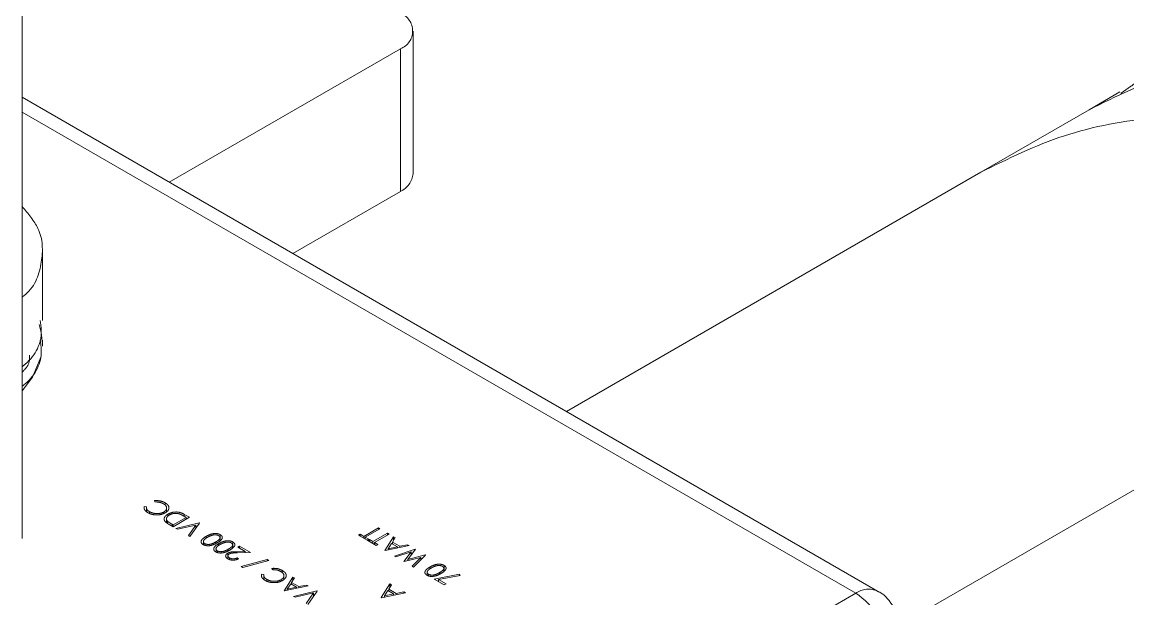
# Paper-space layout 'Blatt1' of a CAD drawing. Header units: millimetres. Extents: x 0 to 1189, y 0 to 841.
# Drawn here: x 923.49 to 928.56, y 253.76 to 256.4 of the extents above; entities that cross this region are included whole.
import ezdxf

# ---------------------------------------------------------------- set-up
doc = ezdxf.new("R2010")
doc.units = ezdxf.units.MM
doc.linetypes.add('PHANTOM', pattern=[12.7, 6.35, -1.27, 1.27, -1.27, 1.27, -1.27])

psp = doc.layouts.new('Blatt1')

# ---------------------------------------------------------------- linework, layer by layer
at = {"color": 7, "linetype": 'PHANTOM', "lineweight": 18}
for p, q in [((923.4948, 260.3881), (923.4948, 140.7649)), ((925.2858, 255.7089), (925.2858, 256.3622)), ((924.1691, 255.6696), (925.2273, 256.2805)), ((927.4132, 253.7968), (923.4948, 256.0588)), ((928.5232, 256.0832), (928.3818, 256.0016)), ((928.3818, 256.0016), (927.8868, 255.7158)), ((927.8868, 255.7158), (925.9879, 254.6196)), ((925.2273, 255.6273), (924.7348, 255.343)), ((923.5877, 255.036), (923.5877, 255.3564)), ((923.5877, 254.919), (923.5877, 254.9462)), ((924.0539, 254.1837), (924.0642, 254.1829)), ((924.0539, 254.1837), (924.0539, 254.1715)), ((924.0646, 254.1755), (924.0646, 254.161)), ((924.1026, 254.2051), (924.1012, 254.211)), ((924.1494, 254.2013), (924.1494, 254.1913)), ((924.1568, 254.1598), (924.1568, 254.1775)), ((924.079, 254.16), (924.079, 254.1519)), ((924.1438, 254.1525), (924.1438, 254.1592)), ((924.1561, 254.1298), (924.1561, 254.1102)), ((924.1608, 254.1066), (924.1608, 254.1174)), ((924.1629, 254.1404), (924.1629, 254.1492)), ((924.2608, 254.1348), (924.186, 254.0916)), ((924.2464, 254.1343), (924.1869, 254.0999)), ((924.2376, 254.1482), (924.2608, 254.1348)), ((924.2378, 254.1392), (924.2464, 254.1343)), ((924.2464, 254.1265), (924.2464, 254.1343)), ((924.186, 254.0916), (924.1708, 254.1003)), ((924.1869, 254.0999), (924.1817, 254.103)), ((924.1869, 254.0922), (924.1869, 254.0999)), ((924.1994, 254.0839), (924.3059, 254.1088)), ((924.2066, 254.0797), (924.1994, 254.0839)), ((924.2905, 254.0993), (924.2066, 254.0797)), ((924.2565, 254.0509), (924.2905, 254.0993)), ((924.3068, 254.1082), (924.2637, 254.0467)), ((924.2905, 254.0993), (924.2905, 254.085)), ((924.3068, 254.1082), (924.3059, 254.1088)), ((924.3059, 254.1069), (924.3059, 254.1088)), ((925.0594, 254.0475), (925.1266, 254.0863)), ((925.1333, 254.0824), (925.0661, 254.0436)), ((925.1016, 254.0232), (925.1688, 254.0619)), ((925.1266, 254.0863), (925.1333, 254.0824)), ((925.1266, 254.0863), (925.1266, 254.0785)), ((925.1688, 254.0619), (925.1755, 254.058)), ((925.1688, 254.0619), (925.1688, 254.0542)), ((924.2637, 254.0467), (924.2565, 254.0509)), ((924.3256, 254.0264), (924.3256, 254.009)), ((924.3315, 254.0066), (924.3315, 254.0142)), ((924.3376, 254.0473), (924.3376, 254.0387)), ((924.3951, 254.0141), (924.3951, 254.0055)), ((924.4008, 254.0268), (924.4008, 254.0387)), ((924.4027, 254.0551), (924.4027, 254.0281)), ((924.4603, 254.0219), (924.4603, 253.9949)), ((925.0354, 254.0525), (925.0431, 254.0569)), ((925.0748, 254.0298), (925.0354, 254.0525)), ((925.0431, 254.0569), (925.0594, 254.0475)), ((925.0431, 254.0569), (925.0431, 254.0481)), ((925.0594, 254.0475), (925.0594, 254.0387)), ((925.0661, 254.0436), (925.0825, 254.0342)), ((925.0661, 254.0436), (925.0661, 254.0348)), ((925.0825, 254.0342), (925.0748, 254.0298)), ((925.0777, 254.0281), (925.0853, 254.0326)), ((925.117, 254.0054), (925.0777, 254.0281)), ((925.0853, 254.0326), (925.1016, 254.0232)), ((925.0853, 254.0326), (925.0853, 254.0237)), ((925.1016, 254.0232), (925.1016, 254.0143)), ((925.1755, 254.058), (925.1084, 254.0193)), ((925.1084, 254.0193), (925.1247, 254.0099)), ((925.1084, 254.0193), (925.1084, 254.0104)), ((925.1563, 253.9827), (925.1966, 254.0459)), ((925.1715, 253.9908), (925.1869, 254.0149)), ((925.1869, 254.0149), (925.2136, 253.9995)), ((925.2039, 254.0416), (925.191, 254.0214)), ((925.191, 254.0214), (925.2249, 254.0018)), ((925.191, 254.0214), (925.191, 254.0125)), ((925.1966, 254.0459), (925.2039, 254.0416)), ((925.1966, 254.0459), (925.1966, 254.0302)), ((924.3832, 253.9931), (924.3832, 253.9757)), ((924.3891, 253.9734), (924.3891, 253.981)), ((924.4366, 253.9704), (924.4366, 253.9448)), ((924.4584, 253.9936), (924.4584, 254.0054)), ((924.4785, 253.9772), (924.5172, 253.9779)), ((924.5409, 253.9731), (924.481, 253.972)), ((924.4824, 253.998), (924.4901, 254.0024)), ((924.5172, 253.9779), (924.4824, 253.998)), ((924.4901, 254.0024), (924.5409, 253.9731)), ((924.4901, 254.0024), (924.4901, 253.9936)), ((924.5172, 253.9779), (924.5172, 253.9726)), ((925.1247, 254.0099), (925.117, 254.0054)), ((925.1563, 253.9827), (925.1573, 253.9822)), ((925.2676, 254.0049), (925.1573, 253.9822)), ((925.2136, 253.9995), (925.1715, 253.9908)), ((925.1715, 253.9851), (925.1715, 253.9908)), ((925.2005, 253.9572), (925.2955, 253.9888)), ((925.2766, 253.9762), (925.2073, 253.9533)), ((925.2136, 253.9938), (925.2136, 253.9995)), ((925.2249, 254.0018), (925.2603, 254.0091)), ((925.2249, 254.0018), (925.2249, 253.9961)), ((925.2434, 253.9324), (925.2766, 253.9762)), ((925.2603, 254.0091), (925.2676, 254.0049)), ((925.2603, 254.0091), (925.2603, 254.0034)), ((925.2964, 253.9882), (925.2617, 253.9422)), ((925.2617, 253.9422), (925.3417, 253.9621)), ((925.2766, 253.9619), (925.2766, 253.9762)), ((925.3427, 253.9615), (925.2878, 253.9068)), ((925.2964, 253.9882), (925.2955, 253.9888)), ((925.2955, 253.987), (925.2955, 253.9888)), ((925.3427, 253.9615), (925.3417, 253.9621)), ((925.3417, 253.9606), (925.3417, 253.9621)), ((924.4379, 253.9581), (924.4379, 253.944)), ((924.4449, 253.9488), (924.4449, 253.9413)), ((924.4795, 253.9487), (924.4863, 253.9448)), ((924.4795, 253.9487), (924.4795, 253.9423)), ((924.4987, 253.9088), (924.6173, 253.9412)), ((924.6244, 253.9371), (924.5058, 253.9047)), ((924.6173, 253.9412), (924.6244, 253.9371)), ((924.6173, 253.9412), (924.6173, 253.9351)), ((925.2073, 253.9533), (925.2005, 253.9572)), ((925.2434, 253.9324), (925.2444, 253.9319)), ((925.3211, 253.951), (925.2444, 253.9319)), ((925.2617, 253.9422), (925.2617, 253.9362)), ((925.2808, 253.9108), (925.3211, 253.951)), ((925.2878, 253.9068), (925.2808, 253.9108)), ((925.3211, 253.951), (925.3211, 253.94)), ((925.4278, 253.9146), (925.4278, 253.8877)), ((924.5058, 253.9047), (924.4987, 253.9088)), ((924.5911, 253.8736), (924.6015, 253.8728)), ((924.5911, 253.8736), (924.5911, 253.8614)), ((924.6019, 253.8653), (924.6019, 253.8509)), ((924.6399, 253.8949), (924.6385, 253.9009)), ((924.6867, 253.8911), (924.6867, 253.8811)), ((924.6941, 253.8496), (924.6941, 253.8674)), ((924.6945, 253.7981), (924.7348, 253.8612)), ((924.7348, 253.8612), (924.7421, 253.857)), ((924.7348, 253.8612), (924.7348, 253.8456)), ((925.3507, 253.8859), (925.3507, 253.8685)), ((925.3565, 253.8661), (925.3565, 253.8738)), ((925.3626, 253.9069), (925.3626, 253.8983)), ((925.3828, 253.852), (925.4988, 253.8736)), ((925.5015, 253.8684), (925.4018, 253.8499)), ((925.4259, 253.8863), (925.4259, 253.8982)), ((925.4988, 253.8736), (925.5015, 253.8684)), ((925.4988, 253.8736), (925.4988, 253.8679)), ((924.6162, 253.8499), (924.6162, 253.8418)), ((924.6811, 253.8423), (924.6811, 253.8491)), ((924.8058, 253.8202), (924.6954, 253.7975)), ((924.7096, 253.8062), (924.725, 253.8303)), ((924.7517, 253.8148), (924.7096, 253.8062)), ((924.725, 253.8303), (924.7517, 253.8148)), ((924.7421, 253.857), (924.7291, 253.8368)), ((924.7291, 253.8368), (924.7631, 253.8172)), ((924.7291, 253.8368), (924.7291, 253.8279)), ((924.7517, 253.8091), (924.7517, 253.8148)), ((924.7631, 253.8172), (924.7984, 253.8244)), ((924.7631, 253.8172), (924.7631, 253.8114)), ((924.7984, 253.8244), (924.8058, 253.8202)), ((924.7984, 253.8244), (924.7984, 253.8187)), ((925.1393, 253.7669), (925.1796, 253.83)), ((925.1869, 253.8258), (925.174, 253.8056)), ((925.1796, 253.83), (925.1869, 253.8258)), ((925.1796, 253.83), (925.1796, 253.8144)), ((925.4288, 253.8254), (925.3828, 253.852)), ((925.4018, 253.8499), (925.4365, 253.8299)), ((925.4018, 253.841), (925.4018, 253.8499)), ((925.4365, 253.8299), (925.4288, 253.8254)), ((924.6945, 253.7981), (924.6954, 253.7975)), ((924.7096, 253.8004), (924.7096, 253.8062)), ((924.7386, 253.7726), (924.8451, 253.7975)), ((924.7458, 253.7684), (924.7386, 253.7726)), ((924.8297, 253.7881), (924.7458, 253.7684)), ((924.7957, 253.7396), (924.8297, 253.7881)), ((924.846, 253.797), (924.8029, 253.7355)), ((924.8297, 253.7881), (924.8297, 253.7737)), ((924.846, 253.797), (924.8451, 253.7975)), ((924.8451, 253.7956), (924.8451, 253.7975)), ((925.1393, 253.7669), (925.1403, 253.7663)), ((925.2506, 253.789), (925.1403, 253.7663)), ((925.1545, 253.775), (925.1699, 253.7991)), ((925.1966, 253.7837), (925.1545, 253.775)), ((925.1545, 253.7692), (925.1545, 253.775)), ((925.1699, 253.7991), (925.1966, 253.7837)), ((925.174, 253.8056), (925.2079, 253.786)), ((925.174, 253.8056), (925.174, 253.7967)), ((925.1966, 253.7779), (925.1966, 253.7837)), ((925.2079, 253.786), (925.2433, 253.7933)), ((925.2079, 253.786), (925.2079, 253.7802)), ((925.2433, 253.7933), (925.2506, 253.789)), ((925.2433, 253.7933), (925.2433, 253.7875))]:
    psp.add_line(p, q, dxfattribs=at)
at = {"color": 8, "linetype": 'PHANTOM', "lineweight": 18}
for p, q in [((925.2273, 256.2805), (925.2273, 255.6273)), ((927.3132, 253.7869), (923.4948, 255.9912)), ((927.4972, 253.6312), (930.6366, 255.4435)), ((924.2376, 254.1482), (924.2376, 254.1393)), ((924.1817, 254.103), (924.1817, 254.0941)), ((924.3817, 254.0218), (924.3817, 254.0148)), ((924.4392, 253.9886), (924.4392, 253.9816)), ((924.4785, 253.9719), (924.4785, 253.9772)), ((925.4067, 253.8814), (925.4067, 253.8744)), ((924.7677, 252.3174), (927.3132, 253.7869))]:
    psp.add_line(p, q, dxfattribs=at)
at = {"color": 7, "linetype": 'PHANTOM', "lineweight": 18, "flags": 128}
for points in [[(923.5733, 255.0172), (923.5827, 254.9816), (923.5878, 254.9299)], [(923.5804, 254.8675), (923.5429, 254.7773), (923.4948, 254.7139)]]:
    psp.add_lwpolyline(points, dxfattribs=at)
at = {"color": 7, "linetype": 'PHANTOM', "lineweight": 18}
for centre, radius, start, end in [((925.1963, 256.3622), 0.0873, 290.7834, 69.2166), ((925.1857, 255.7189), 0.1006, 294.3747, 354.3052)]:
    psp.add_arc(centre, radius, start, end, dxfattribs=at)
at = {"color": 8, "linetype": 'PHANTOM', "lineweight": 18}
for centre, radius, start, end in [((927.3718, 253.7051), 0.1006, 65.7592, 125.6118), ((927.1476, 253.528), 0.3074, 2.6055, 57.3945)]:
    psp.add_arc(centre, radius, start, end, dxfattribs=at)
at = {"color": 7, "linetype": 'PHANTOM', "lineweight": 18}
for points, knots in [([(928.5274, 256.0765), (928.5463, 256.0902), (928.6921, 256.1959), (928.9562, 256.2735), (929.2957, 256.3353), (929.5815, 256.346), (929.8785, 256.323), (930.2569, 256.251), (930.7224, 256.1025), (931.0895, 255.9081), (931.273, 255.8109)], [0, 0, 0, 0, 0.028001, 0.215886, 0.321787, 0.427687, 0.533586, 0.639484, 0.819742, 1, 1, 1, 1]), ([(923.4948, 255.1431), (923.4996, 255.1468), (923.5571, 255.1924), (923.591, 255.3038), (923.5907, 255.4458), (923.5228, 255.5256), (923.4948, 255.5585)], [0, 0, 0, 0, 0.0321557, 0.390624, 0.7490017, 1, 1, 1, 1]), ([(923.4948, 254.8246), (923.4995, 254.8283), (923.5568, 254.8739), (923.5906, 254.9506), (923.5803, 255.0188), (923.5777, 255.0357)], [0, 0, 0, 0, 0.063085, 0.7688241, 1, 1, 1, 1]), ([(923.4948, 254.7348), (923.4996, 254.7385), (923.5568, 254.7841), (923.5906, 254.8609), (923.5803, 254.929), (923.5777, 254.9459)], [0, 0, 0, 0, 0.063311, 0.769067, 1, 1, 1, 1]), ([(923.5294, 254.8776), (923.5294, 254.8632), (923.5292, 254.8354), (923.506, 254.811), (923.4948, 254.7992)], [0, 0, 0, 0, 0.516736, 1, 1, 1, 1]), ([(924.0709, 254.1558), (924.066, 254.1593), (924.0572, 254.1654), (924.0526, 254.1756), (924.0535, 254.1814), (924.0539, 254.1837)], [0, 0, 0, 0, 0.431722, 0.772608, 1, 1, 1, 1]), ([(924.0642, 254.1829), (924.0642, 254.1798), (924.0641, 254.1734), (924.0704, 254.1655), (924.0765, 254.1616), (924.079, 254.16)], [0, 0, 0, 0, 0.373961, 0.749218, 1, 1, 1, 1]), ([(924.1012, 254.211), (924.1076, 254.2112), (924.1205, 254.2115), (924.1374, 254.2075), (924.1458, 254.2032), (924.1494, 254.2013)], [0, 0, 0, 0, 0.362108, 0.725288, 1, 1, 1, 1]), ([(924.1418, 254.1969), (924.1391, 254.1982), (924.1325, 254.2016), (924.1189, 254.205), (924.1082, 254.2051), (924.1026, 254.2051)], [0, 0, 0, 0, 0.252227, 0.615582, 1, 1, 1, 1]), ([(924.1438, 254.1592), (924.1473, 254.1616), (924.1541, 254.1663), (924.1576, 254.1752), (924.1561, 254.184), (924.1504, 254.1914), (924.1444, 254.1952), (924.1418, 254.1969)], [0, 0, 0, 0, 0.217507, 0.436855, 0.631217, 0.843748, 1, 1, 1, 1]), ([(924.1494, 254.2013), (924.1547, 254.1977), (924.1625, 254.1924), (924.1673, 254.1832), (924.1672, 254.1784), (924.1672, 254.1759)], [0, 0, 0, 0, 0.490762, 0.737687, 1, 1, 1, 1]), ([(924.1672, 254.1759), (924.1668, 254.174), (924.1656, 254.1686), (924.1597, 254.1612), (924.1528, 254.1569), (924.15, 254.1551)], [0, 0, 0, 0, 0.2516755, 0.6914246, 1, 1, 1, 1]), ([(924.15, 254.1551), (924.145, 254.1526), (924.1348, 254.1477), (924.1157, 254.1452), (924.0969, 254.1462), (924.0817, 254.1502), (924.0739, 254.1542), (924.0709, 254.1558)], [0, 0, 0, 0, 0.222, 0.445896, 0.644782, 0.858738, 1, 1, 1, 1]), ([(924.079, 254.16), (924.0841, 254.1577), (924.0936, 254.1532), (924.1115, 254.1511), (924.1273, 254.1525), (924.1379, 254.156), (924.1425, 254.1585), (924.1438, 254.1592)], [0, 0, 0, 0, 0.269671, 0.505723, 0.732994, 0.926425, 1, 1, 1, 1]), ([(924.1498, 254.1156), (924.1479, 254.1186), (924.1442, 254.1245), (924.1462, 254.1341), (924.1526, 254.1426), (924.1596, 254.147), (924.1629, 254.1492)], [0, 0, 0, 0, 0.255665, 0.512354, 0.764146, 1, 1, 1, 1]), ([(924.1708, 254.1003), (924.1689, 254.1015), (924.1649, 254.1038), (924.1573, 254.1087), (924.1528, 254.1128), (924.1498, 254.1156)], [0, 0, 0, 0, 0.2506127, 0.5012973, 1, 1, 1, 1]), ([(924.1608, 254.1174), (924.1589, 254.1199), (924.1553, 254.1248), (924.1562, 254.1328), (924.1612, 254.1399), (924.1668, 254.1435), (924.1696, 254.1453)], [0, 0, 0, 0, 0.259874, 0.521647, 0.763234, 1, 1, 1, 1]), ([(924.1817, 254.103), (924.1797, 254.1041), (924.1759, 254.1063), (924.1685, 254.1109), (924.1638, 254.1148), (924.1608, 254.1174)], [0, 0, 0, 0, 0.250492, 0.50101, 1, 1, 1, 1]), ([(924.1629, 254.1492), (924.1687, 254.152), (924.1788, 254.1569), (924.1961, 254.1594), (924.2109, 254.1588), (924.2251, 254.1549), (924.233, 254.1507), (924.2376, 254.1482)], [0, 0, 0, 0, 0.263921, 0.456832, 0.617523, 0.778664, 1, 1, 1, 1]), ([(924.1696, 254.1453), (924.1739, 254.1474), (924.1813, 254.1511), (924.1949, 254.1531), (924.206, 254.1527), (924.2121, 254.1511), (924.2145, 254.1505)], [0, 0, 0, 0, 0.338809, 0.589353, 0.840569, 1, 1, 1, 1]), ([(924.2145, 254.1505), (924.2167, 254.1497), (924.221, 254.1481), (924.2287, 254.1443), (924.2342, 254.1412), (924.2378, 254.1392)], [0, 0, 0, 0, 0.25123, 0.501801, 1, 1, 1, 1]), ([(924.324, 254.0097), (924.3217, 254.0113), (924.3169, 254.0147), (924.3142, 254.021), (924.3153, 254.0284), (924.3222, 254.0379), (924.3318, 254.0438), (924.3376, 254.0473)], [0, 0, 0, 0, 0.148383, 0.297475, 0.439475, 0.661295, 1, 1, 1, 1]), ([(924.3884, 254.018), (924.3814, 254.0141), (924.3713, 254.0085), (924.3542, 254.0045), (924.3416, 254.0041), (924.331, 254.0062), (924.3261, 254.0087), (924.324, 254.0097)], [0, 0, 0, 0, 0.388727, 0.561709, 0.735927, 0.891121, 1, 1, 1, 1]), ([(924.3315, 254.0142), (924.3298, 254.0154), (924.3265, 254.0179), (924.3247, 254.0226), (924.3258, 254.0283), (924.332, 254.0358), (924.3396, 254.0406), (924.3443, 254.0434)], [0, 0, 0, 0, 0.136775, 0.27392, 0.419191, 0.650603, 1, 1, 1, 1]), ([(924.3817, 254.0218), (924.3772, 254.0193), (924.3698, 254.0152), (924.3581, 254.0113), (924.3481, 254.0102), (924.3389, 254.011), (924.334, 254.0131), (924.3315, 254.0142)], [0, 0, 0, 0, 0.3191073, 0.5344806, 0.6867897, 0.8401551, 1, 1, 1, 1]), ([(924.3376, 254.0473), (924.3446, 254.0511), (924.3553, 254.0568), (924.3729, 254.0605), (924.3857, 254.0606), (924.3958, 254.0586), (924.4007, 254.0561), (924.4027, 254.0551)], [0, 0, 0, 0, 0.381575, 0.583823, 0.738057, 0.892586, 1, 1, 1, 1]), ([(924.3443, 254.0434), (924.3459, 254.0443), (924.3491, 254.0461), (924.3561, 254.0495), (924.362, 254.0514), (924.3659, 254.0526)], [0, 0, 0, 0, 0.250474, 0.501036, 1, 1, 1, 1]), ([(924.3659, 254.0526), (924.369, 254.0534), (924.3746, 254.0547), (924.3834, 254.0545), (924.3902, 254.0531), (924.3935, 254.0514), (924.3948, 254.0508)], [0, 0, 0, 0, 0.32026, 0.578432, 0.837009, 1, 1, 1, 1]), ([(924.3816, 253.9764), (924.3792, 253.9781), (924.3745, 253.9814), (924.3718, 253.9877), (924.3729, 253.9951), (924.3798, 254.0046), (924.3894, 254.0105), (924.3951, 254.0141)], [0, 0, 0, 0, 0.148383, 0.297475, 0.439475, 0.661295, 1, 1, 1, 1]), ([(924.3948, 254.0508), (924.3965, 254.0495), (924.3999, 254.047), (924.4017, 254.0422), (924.4006, 254.0367), (924.3943, 254.0294), (924.3866, 254.0247), (924.3817, 254.0218)], [0, 0, 0, 0, 0.1408218, 0.2821268, 0.4265174, 0.6359551, 1, 1, 1, 1]), ([(924.4027, 254.0551), (924.405, 254.0535), (924.4096, 254.0503), (924.4123, 254.0443), (924.4114, 254.0373), (924.4046, 254.0277), (924.3947, 254.0218), (924.3884, 254.018)], [0, 0, 0, 0, 0.143772, 0.288372, 0.425576, 0.631616, 1, 1, 1, 1]), ([(924.3951, 254.0141), (924.4021, 254.0178), (924.4129, 254.0236), (924.4304, 254.0273), (924.4433, 254.0274), (924.4533, 254.0253), (924.4583, 254.0229), (924.4603, 254.0219)], [0, 0, 0, 0, 0.381575, 0.583823, 0.738057, 0.892586, 1, 1, 1, 1]), ([(924.4018, 254.0102), (924.4035, 254.0111), (924.4067, 254.0129), (924.4136, 254.0162), (924.4195, 254.0181), (924.4235, 254.0194)], [0, 0, 0, 0, 0.250474, 0.501036, 1, 1, 1, 1]), ([(924.4235, 254.0194), (924.4266, 254.0201), (924.4322, 254.0214), (924.441, 254.0213), (924.4478, 254.0199), (924.4511, 254.0182), (924.4524, 254.0176)], [0, 0, 0, 0, 0.32026, 0.578432, 0.837009, 1, 1, 1, 1]), ([(924.4524, 254.0176), (924.4541, 254.0163), (924.4575, 254.0138), (924.4592, 254.009), (924.4582, 254.0034), (924.4519, 253.9961), (924.4442, 253.9915), (924.4392, 253.9886)], [0, 0, 0, 0, 0.140822, 0.282127, 0.426517, 0.635955, 1, 1, 1, 1]), ([(924.4603, 254.0219), (924.4626, 254.0203), (924.4671, 254.0171), (924.4698, 254.011), (924.469, 254.0041), (924.4621, 253.9945), (924.4523, 253.9886), (924.446, 253.9847)], [0, 0, 0, 0, 0.143772, 0.288372, 0.425576, 0.631616, 1, 1, 1, 1]), ([(924.446, 253.9847), (924.439, 253.9809), (924.4288, 253.9753), (924.4118, 253.9713), (924.3992, 253.9709), (924.3886, 253.973), (924.3836, 253.9754), (924.3816, 253.9764)], [0, 0, 0, 0, 0.3887268, 0.5617091, 0.7359269, 0.8911211, 1, 1, 1, 1]), ([(924.3891, 253.981), (924.3874, 253.9822), (924.3841, 253.9846), (924.3823, 253.9893), (924.3834, 253.9951), (924.3895, 254.0026), (924.3972, 254.0073), (924.4018, 254.0102)], [0, 0, 0, 0, 0.136775, 0.27392, 0.419191, 0.650603, 1, 1, 1, 1]), ([(924.4392, 253.9886), (924.4348, 253.9861), (924.4274, 253.982), (924.4157, 253.9781), (924.4057, 253.977), (924.3964, 253.9778), (924.3916, 253.9799), (924.3891, 253.981)], [0, 0, 0, 0, 0.319107, 0.534481, 0.68679, 0.840155, 1, 1, 1, 1]), ([(924.4369, 253.9445), (924.4339, 253.9466), (924.4287, 253.9502), (924.4267, 253.9568), (924.428, 253.9629), (924.4319, 253.9675), (924.4355, 253.9698), (924.4366, 253.9704)], [0, 0, 0, 0, 0.278235, 0.478946, 0.67878, 0.910961, 1, 1, 1, 1]), ([(924.4366, 253.9704), (924.4398, 253.9719), (924.4462, 253.975), (924.4611, 253.9768), (924.4719, 253.977), (924.4785, 253.9772)], [0, 0, 0, 0, 0.27499, 0.550769, 1, 1, 1, 1]), ([(924.4439, 253.9669), (924.4423, 253.9658), (924.4392, 253.9637), (924.4376, 253.9596), (924.438, 253.9553), (924.4406, 253.9515), (924.4437, 253.9496), (924.4449, 253.9488)], [0, 0, 0, 0, 0.204136, 0.409801, 0.606545, 0.837187, 1, 1, 1, 1]), ([(924.481, 253.972), (924.4773, 253.9719), (924.4699, 253.9718), (924.4589, 253.9713), (924.4496, 253.9698), (924.4453, 253.9676), (924.4439, 253.9669)], [0, 0, 0, 0, 0.282657, 0.565536, 0.852144, 1, 1, 1, 1]), ([(924.4863, 253.9448), (924.4821, 253.9429), (924.4747, 253.9396), (924.4615, 253.9383), (924.4498, 253.9393), (924.4417, 253.9419), (924.4379, 253.944), (924.4369, 253.9445)], [0, 0, 0, 0, 0.287774, 0.50214, 0.716426, 0.92514, 1, 1, 1, 1]), ([(924.4449, 253.9488), (924.4477, 253.9474), (924.4525, 253.9452), (924.4611, 253.9443), (924.4693, 253.9449), (924.4754, 253.9468), (924.4787, 253.9483), (924.4795, 253.9487)], [0, 0, 0, 0, 0.275459, 0.472619, 0.669618, 0.91344, 1, 1, 1, 1]), ([(925.3626, 253.9069), (925.3696, 253.9106), (925.3803, 253.9164), (925.3979, 253.9201), (925.4108, 253.9201), (925.4208, 253.9181), (925.4258, 253.9156), (925.4278, 253.9146)], [0, 0, 0, 0, 0.381575, 0.583823, 0.738057, 0.892586, 1, 1, 1, 1]), ([(925.3693, 253.903), (925.3709, 253.9039), (925.3742, 253.9057), (925.3811, 253.909), (925.387, 253.9109), (925.391, 253.9122)], [0, 0, 0, 0, 0.250474, 0.501036, 1, 1, 1, 1]), ([(925.391, 253.9122), (925.3941, 253.9129), (925.3997, 253.9142), (925.4085, 253.914), (925.4153, 253.9126), (925.4186, 253.911), (925.4199, 253.9103)], [0, 0, 0, 0, 0.32026, 0.578432, 0.837009, 1, 1, 1, 1]), ([(925.4199, 253.9103), (925.4216, 253.9091), (925.425, 253.9066), (925.4267, 253.9018), (925.4257, 253.8962), (925.4194, 253.8889), (925.4116, 253.8843), (925.4067, 253.8814)], [0, 0, 0, 0, 0.1408218, 0.2821268, 0.4265174, 0.6359551, 1, 1, 1, 1]), ([(925.4278, 253.9146), (925.4301, 253.913), (925.4346, 253.9099), (925.4373, 253.9038), (925.4364, 253.8968), (925.4296, 253.8873), (925.4198, 253.8813), (925.4135, 253.8775)], [0, 0, 0, 0, 0.143772, 0.288372, 0.425576, 0.631616, 1, 1, 1, 1]), ([(924.6081, 253.8457), (924.6032, 253.8491), (924.5945, 253.8552), (924.5899, 253.8655), (924.5908, 253.8712), (924.5911, 253.8736)], [0, 0, 0, 0, 0.431722, 0.772608, 1, 1, 1, 1]), ([(924.6015, 253.8728), (924.6015, 253.8696), (924.6014, 253.8632), (924.6077, 253.8553), (924.6138, 253.8514), (924.6162, 253.8499)], [0, 0, 0, 0, 0.373961, 0.749218, 1, 1, 1, 1]), ([(924.6385, 253.9009), (924.6449, 253.901), (924.6578, 253.9014), (924.6747, 253.8973), (924.6831, 253.893), (924.6867, 253.8911)], [0, 0, 0, 0, 0.362108, 0.725288, 1, 1, 1, 1]), ([(924.6791, 253.8867), (924.6764, 253.8881), (924.6698, 253.8915), (924.6562, 253.8949), (924.6454, 253.8949), (924.6399, 253.8949)], [0, 0, 0, 0, 0.252227, 0.615582, 1, 1, 1, 1]), ([(924.6811, 253.8491), (924.6845, 253.8514), (924.6914, 253.8561), (924.6948, 253.8651), (924.6934, 253.8739), (924.6876, 253.8812), (924.6816, 253.8851), (924.6791, 253.8867)], [0, 0, 0, 0, 0.217507, 0.436855, 0.631217, 0.843748, 1, 1, 1, 1]), ([(924.6867, 253.8911), (924.6919, 253.8876), (924.6998, 253.8822), (924.7046, 253.873), (924.7045, 253.8682), (924.7045, 253.8658)], [0, 0, 0, 0, 0.490762, 0.737687, 1, 1, 1, 1]), ([(924.7045, 253.8658), (924.7041, 253.8638), (924.7028, 253.8584), (924.6969, 253.8511), (924.6901, 253.8467), (924.6873, 253.8449)], [0, 0, 0, 0, 0.251675, 0.691425, 1, 1, 1, 1]), ([(925.3491, 253.8692), (925.3467, 253.8709), (925.342, 253.8742), (925.3393, 253.8805), (925.3404, 253.8879), (925.3473, 253.8974), (925.3568, 253.9033), (925.3626, 253.9069)], [0, 0, 0, 0, 0.1483835, 0.2974753, 0.4394752, 0.661295, 1, 1, 1, 1]), ([(925.4135, 253.8775), (925.4065, 253.8736), (925.3963, 253.8681), (925.3793, 253.8641), (925.3667, 253.8637), (925.3561, 253.8657), (925.3511, 253.8682), (925.3491, 253.8692)], [0, 0, 0, 0, 0.388727, 0.561709, 0.735927, 0.891121, 1, 1, 1, 1]), ([(925.3565, 253.8738), (925.3549, 253.875), (925.3516, 253.8774), (925.3498, 253.8821), (925.3509, 253.8879), (925.357, 253.8953), (925.3647, 253.9001), (925.3693, 253.903)], [0, 0, 0, 0, 0.136775, 0.27392, 0.419191, 0.650603, 1, 1, 1, 1]), ([(925.4067, 253.8814), (925.4023, 253.8789), (925.3949, 253.8747), (925.3831, 253.8709), (925.3732, 253.8697), (925.3639, 253.8705), (925.359, 253.8727), (925.3565, 253.8738)], [0, 0, 0, 0, 0.319107, 0.534481, 0.68679, 0.840155, 1, 1, 1, 1]), ([(924.6873, 253.8449), (924.6823, 253.8424), (924.6721, 253.8375), (924.653, 253.8351), (924.6342, 253.836), (924.619, 253.84), (924.6112, 253.8441), (924.6081, 253.8457)], [0, 0, 0, 0, 0.222, 0.445896, 0.644782, 0.858738, 1, 1, 1, 1]), ([(924.6162, 253.8499), (924.6213, 253.8475), (924.6309, 253.843), (924.6487, 253.8409), (924.6646, 253.8423), (924.6751, 253.8458), (924.6798, 253.8484), (924.6811, 253.8491)], [0, 0, 0, 0, 0.269671, 0.505723, 0.732994, 0.926425, 1, 1, 1, 1]), ([(927.5128, 253.6236), (927.5129, 253.6256), (927.5144, 253.6473), (927.5045, 253.6913), (927.4733, 253.748), (927.4392, 253.7859), (927.4148, 253.795), (927.4127, 253.7958)], [0, 0, 0, 0, 0.029866, 0.312884, 0.626468, 0.966801, 1, 1, 1, 1])]:
    psp.add_open_spline(points, degree=3, knots=knots, dxfattribs=at)
at = {"color": 8, "linetype": 'PHANTOM', "lineweight": 18}
for points, knots in [([(928.3818, 256.0016), (928.5063, 256.0629), (928.7553, 256.1858), (929.1821, 256.2635), (929.6389, 256.2614), (930.1222, 256.1704), (930.6225, 256.0009), (930.9619, 255.8198), (931.1316, 255.7293)], [0, 0, 0, 0, 0.166583, 0.333266, 0.49995, 0.666633, 0.833317, 1, 1, 1, 1]), ([(930.6366, 255.4435), (930.4669, 255.5341), (930.1275, 255.7152), (929.6272, 255.8847), (929.1439, 255.9757), (928.6871, 255.9777), (928.2603, 255.9), (928.0113, 255.7772), (927.8868, 255.7158)], [0, 0, 0, 0, 0.1666832, 0.3333668, 0.5000502, 0.6667333, 0.8334163, 1, 1, 1, 1])]:
    psp.add_open_spline(points, degree=3, knots=knots, dxfattribs=at)

doc.saveas('drawing.dxf')
